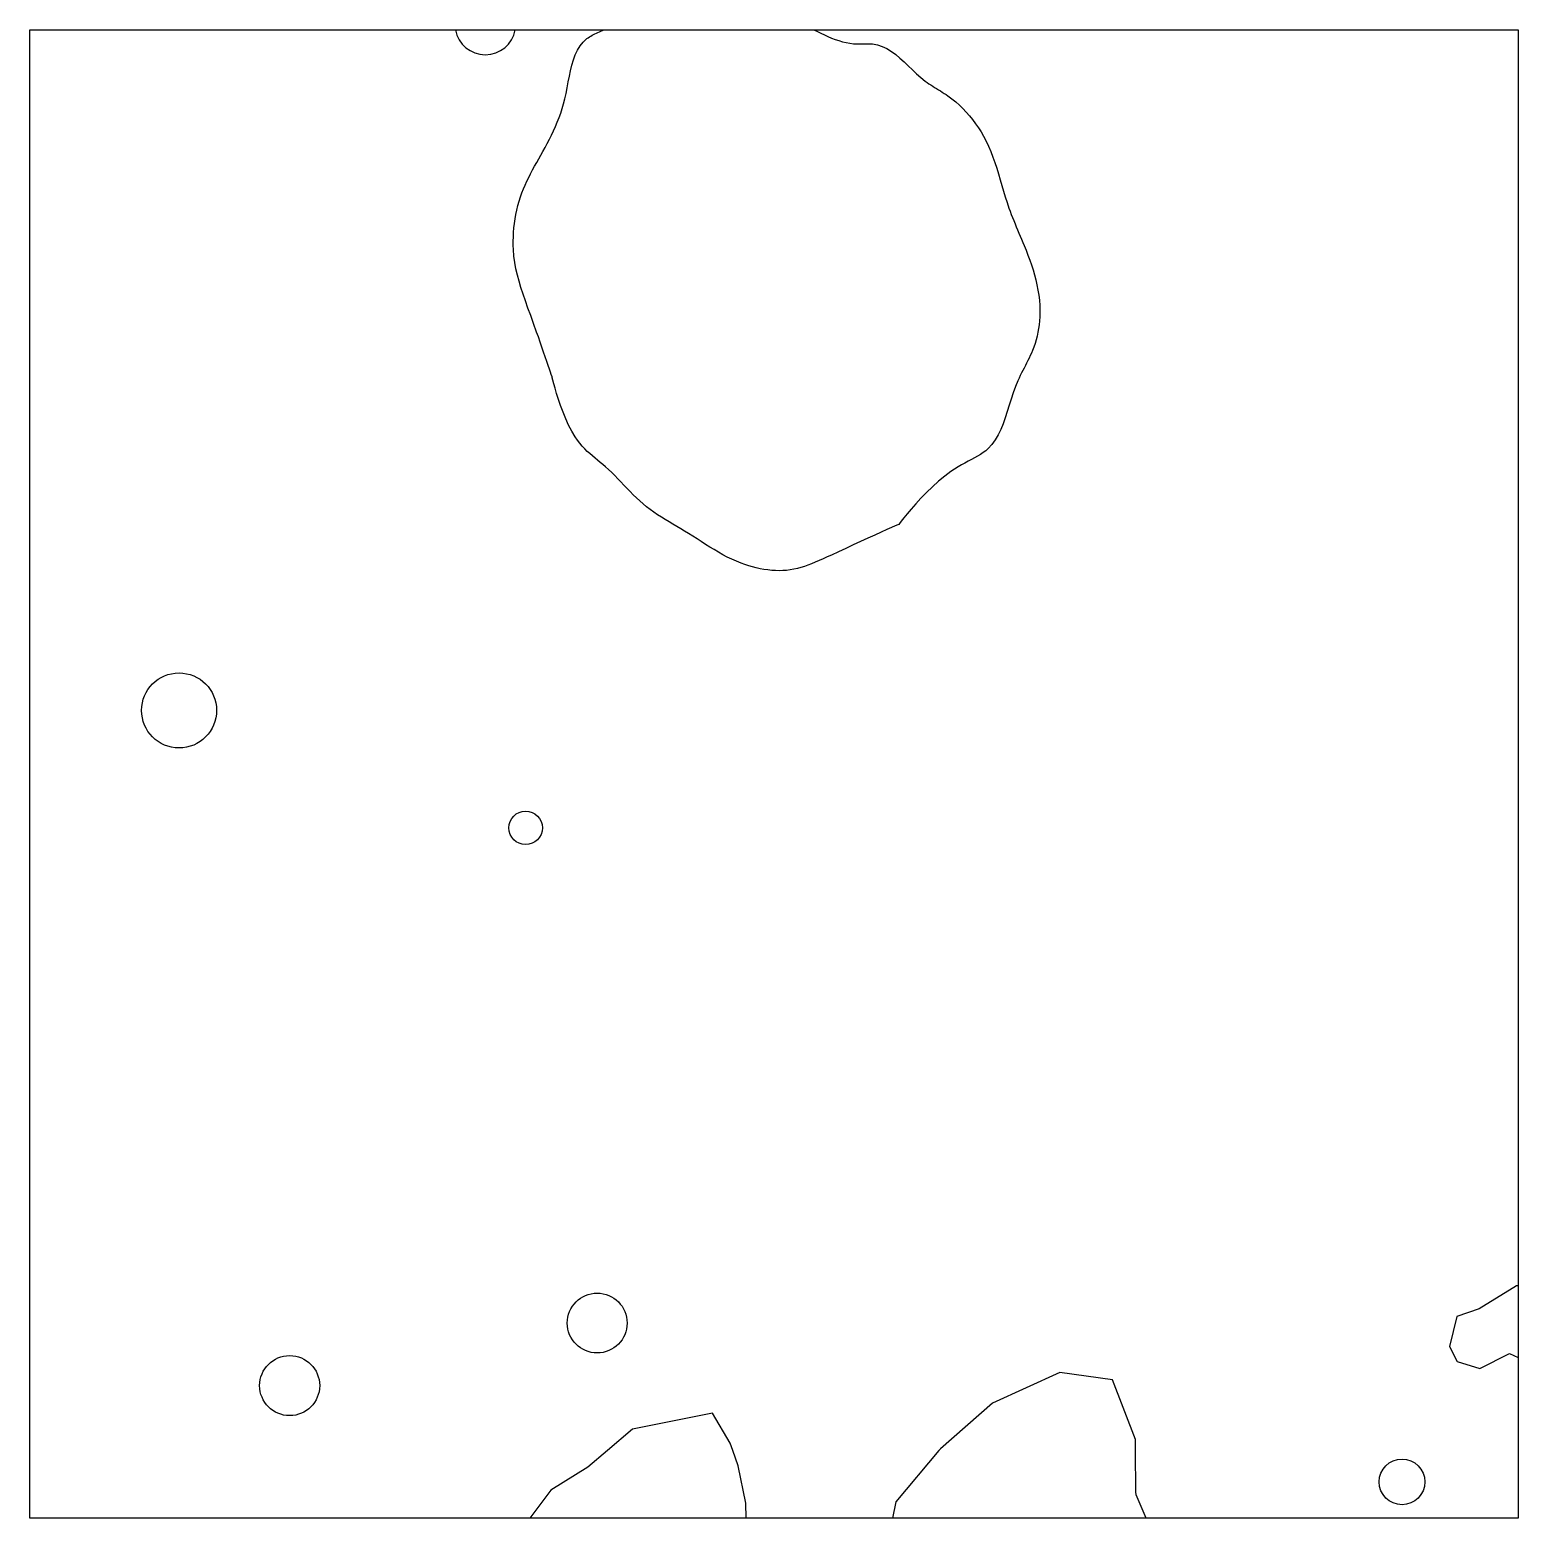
# Model space of a CAD drawing. Extents: x 33.4 to 36.18, y 25.36 to 28.13.
import ezdxf

# ---------------------------------------------------------------- set-up
doc = ezdxf.new("R2010")
doc.units = 0
for name, color, linetype in [('LAYER25', 5, 'CONTINUOUS'), ('LAYER52', 7, 'CONTINUOUS'), ('LAYER56', 7, 'CONTINUOUS'), ('LAYER57', 1, 'CONTINUOUS'), ('LAYER8', 7, 'CONTINUOUS')]:
    doc.layers.add(name, color=color, linetype=linetype)

msp = doc.modelspace()

# ---------------------------------------------------------------- linework, layer by layer
at = {"layer": 'LAYER25', "color": 5, "linetype": 'CONTINUOUS'}
for points in [[(33.4038, 25.4815), (33.4038, 28.1325)], [(33.4038, 28.1325), (36.1809, 28.1325)], [(36.1809, 28.1325), (36.1809, 25.4815)], [(33.4038, 25.3553), (33.4038, 25.4815)], [(36.1809, 25.4815), (36.1809, 25.3553)], [(36.1809, 25.3553), (33.4038, 25.3553)]]:
    msp.add_lwpolyline(points, dxfattribs=at)
at = {"layer": 'LAYER52', "color": 7, "linetype": 'CONTINUOUS'}
for points in [[(34.6773, 25.5511), (34.6773, 25.5511), (34.5286, 25.5214), (34.4816, 25.4815)], [(34.7156, 25.4815), (34.7107, 25.4951), (34.6773, 25.5511), (34.6773, 25.5511)], [(34.4816, 25.4815), (34.4453, 25.4506), (34.3757, 25.4079), (34.337, 25.3553)], [(34.7403, 25.3553), (34.7401, 25.3834), (34.7255, 25.4533), (34.7156, 25.4815)]]:
    msp.add_lwpolyline(points, dxfattribs=at)
at = {"layer": 'LAYER56', "color": 7, "linetype": 'CONTINUOUS'}
for centre, radius in [((33.6824, 26.8625), 0.07), ((33.8887, 25.6027), 0.056)]:
    msp.add_circle(centre, radius, dxfattribs=at)
at = {"layer": 'LAYER57', "color": 1, "linetype": 'CONTINUOUS'}
for points in [[(34.3088, 27.6982), (34.3072, 27.7101), (34.3063, 27.7223), (34.306, 27.7302), (34.3059, 27.7381), (34.3061, 27.7463), (34.3065, 27.7545), (34.3072, 27.7628), (34.3081, 27.7712), (34.3093, 27.7795), (34.3108, 27.7879), (34.3125, 27.7962), (34.3145, 27.8045), (34.3168, 27.8126), (34.3193, 27.8207), (34.322, 27.8282), (34.3249, 27.8355), (34.328, 27.8428), (34.3313, 27.85), (34.3348, 27.857), (34.3383, 27.864), (34.342, 27.871), (34.3458, 27.8778), (34.3496, 27.8847), (34.3534, 27.8915), (34.3572, 27.8983), (34.361, 27.9051), (34.3652, 27.9128), (34.3693, 27.9205), (34.3733, 27.9283), (34.3773, 27.9361), (34.381, 27.9441), (34.3846, 27.9521), (34.3881, 27.9602), (34.3913, 27.9685), (34.3944, 27.977), (34.3972, 27.9856), (34.3998, 27.9944), (34.4021, 28.0034), (34.4044, 28.0138), (34.4065, 28.0244), (34.4085, 28.0351), (34.4105, 28.0457), (34.4127, 28.0561), (34.4152, 28.0663), (34.4181, 28.0762), (34.4215, 28.0855), (34.4256, 28.0943), (34.4305, 28.1024), (34.4364, 28.1096), (34.4432, 28.116), (34.4455, 28.1177), (34.4479, 28.1193), (34.4504, 28.1208), (34.4529, 28.1223), (34.4555, 28.1237), (34.4582, 28.1251), (34.4609, 28.1264), (34.4637, 28.1277), (34.4665, 28.1289), (34.4693, 28.1301), (34.4722, 28.1313), (34.4751, 28.1325)], [(34.8667, 28.1325), (34.8733, 28.1293), (34.8799, 28.1261), (34.8865, 28.1229), (34.8931, 28.12), (34.8997, 28.1171), (34.9064, 28.1145), (34.9132, 28.1122), (34.92, 28.1102), (34.9268, 28.1085), (34.9338, 28.1072), (34.9408, 28.1063), (34.9479, 28.106), (34.9502, 28.106), (34.9526, 28.106), (34.955, 28.1061), (34.9573, 28.1061), (34.9597, 28.1062), (34.9621, 28.1063), (34.9644, 28.1064), (34.9668, 28.1065), (34.9691, 28.1065), (34.9714, 28.1064), (34.9737, 28.1063), (34.9759, 28.1062), (34.9854, 28.1045), (34.9944, 28.1015), (35.003, 28.0973), (35.0114, 28.0921), (35.0195, 28.0861), (35.0274, 28.0795), (35.0352, 28.0724), (35.0429, 28.0651), (35.0506, 28.0577), (35.0584, 28.0504), (35.0664, 28.0434), (35.0745, 28.0369), (35.0779, 28.0343), (35.0815, 28.0319), (35.085, 28.0295), (35.0886, 28.0272), (35.0921, 28.025), (35.0957, 28.0227), (35.0993, 28.0205), (35.1029, 28.0183), (35.1064, 28.0161), (35.11, 28.0139), (35.1135, 28.0116), (35.1169, 28.0092), (35.1242, 28.0038), (35.1313, 27.9981), (35.1382, 27.992), (35.1447, 27.9856), (35.1511, 27.9789), (35.1572, 27.972), (35.163, 27.9648), (35.1685, 27.9573), (35.1737, 27.9496), (35.1786, 27.9418), (35.1832, 27.9338), (35.1875, 27.9256), (35.1923, 27.9156), (35.1966, 27.9054), (35.2006, 27.895), (35.2043, 27.8846), (35.2078, 27.874), (35.2111, 27.8634), (35.2143, 27.8528), (35.2174, 27.8421), (35.2206, 27.8315), (35.2238, 27.8209), (35.2271, 27.8103), (35.2307, 27.7999), (35.2328, 27.794), (35.2351, 27.7881), (35.2373, 27.7823), (35.2397, 27.7765), (35.242, 27.7707), (35.2444, 27.7649), (35.2469, 27.7591), (35.2493, 27.7533), (35.2518, 27.7475), (35.2542, 27.7417), (35.2566, 27.7358), (35.259, 27.73), (35.2626, 27.721), (35.2661, 27.712), (35.2695, 27.7028), (35.2726, 27.6937), (35.2756, 27.6844), (35.2783, 27.6752), (35.2808, 27.6658), (35.2829, 27.6564), (35.2848, 27.6469), (35.2863, 27.6374), (35.2874, 27.6278), (35.2881, 27.6181), (35.2883, 27.611), (35.2883, 27.6038), (35.2881, 27.5966), (35.2876, 27.5894), (35.2868, 27.5822), (35.2859, 27.5751), (35.2846, 27.568), (35.2831, 27.561), (35.2814, 27.5541), (35.2794, 27.5472), (35.2772, 27.5405), (35.2747, 27.5339), (35.2727, 27.5292), (35.2705, 27.5245), (35.2683, 27.5198), (35.266, 27.5152), (35.2637, 27.5106), (35.2613, 27.506), (35.2589, 27.5014), (35.2565, 27.4967), (35.2541, 27.4921), (35.2518, 27.4873), (35.2495, 27.4825), (35.2473, 27.4776), (35.2428, 27.4666), (35.2387, 27.4551), (35.2348, 27.4435), (35.2311, 27.4318), (35.2275, 27.4201), (35.2237, 27.4086), (35.2197, 27.3974), (35.2153, 27.3867), (35.2105, 27.3766), (35.2051, 27.3672), (35.199, 27.3587), (35.1921, 27.3511), (35.1876, 27.3471), (35.1828, 27.3435), (35.1777, 27.34), (35.1723, 27.3368), (35.1667, 27.3337), (35.1608, 27.3305), (35.1548, 27.3274), (35.1485, 27.3241), (35.1422, 27.3207), (35.1357, 27.317), (35.129, 27.3129), (35.1223, 27.3085), (35.1108, 27.2999), (35.0993, 27.2903), (35.0879, 27.28), (35.077, 27.2694), (35.0666, 27.2586), (35.0569, 27.2482), (35.0482, 27.2383), (35.0406, 27.2294), (35.0343, 27.2217), (35.0295, 27.2157), (35.0264, 27.2115), (35.0252, 27.2096), (35.0251, 27.2095), (35.0251, 27.2095), (35.0252, 27.2095), (35.0252, 27.2095), (35.0252, 27.2095), (35.0252, 27.2095), (35.0252, 27.2095), (35.0252, 27.2096), (35.0252, 27.2096), (35.0252, 27.2096), (35.0252, 27.2096), (35.0252, 27.2096), (35.0231, 27.2089), (35.0184, 27.2069), (35.0115, 27.2039), (35.0026, 27.1999), (34.9921, 27.1952), (34.9803, 27.1898), (34.9675, 27.1839), (34.9539, 27.1777), (34.9401, 27.1713), (34.9261, 27.1648), (34.9125, 27.1585), (34.8994, 27.1524), (34.8915, 27.1488), (34.8839, 27.1453), (34.8765, 27.142), (34.8694, 27.1389), (34.8625, 27.136), (34.8557, 27.1334), (34.8491, 27.1311), (34.8425, 27.129), (34.8359, 27.1272), (34.8292, 27.1258), (34.8225, 27.1246), (34.8157, 27.1238), (34.8089, 27.1234), (34.802, 27.1232), (34.795, 27.1234), (34.788, 27.1239), (34.7808, 27.1246), (34.7736, 27.1257), (34.7665, 27.127), (34.7593, 27.1286), (34.7521, 27.1304), (34.7451, 27.1324), (34.7381, 27.1347), (34.7312, 27.1371), (34.7223, 27.1407), (34.7136, 27.1446), (34.7052, 27.1487), (34.6968, 27.1531), (34.6886, 27.1577), (34.6805, 27.1625), (34.6725, 27.1674), (34.6646, 27.1724), (34.6566, 27.1774), (34.6487, 27.1825), (34.6408, 27.1875), (34.6328, 27.1924), (34.6256, 27.1968), (34.6184, 27.2012), (34.6111, 27.2055), (34.6038, 27.2098), (34.5966, 27.2141), (34.5894, 27.2186), (34.5823, 27.2231), (34.5752, 27.2277), (34.5682, 27.2324), (34.5614, 27.2374), (34.5547, 27.2425), (34.5481, 27.2478), (34.5419, 27.2533), (34.5358, 27.259), (34.5298, 27.2648), (34.5239, 27.2707), (34.5181, 27.2767), (34.5124, 27.2828), (34.5066, 27.2888), (34.5009, 27.2948), (34.4952, 27.3006), (34.4895, 27.3064), (34.4837, 27.3119), (34.4778, 27.3173), (34.473, 27.3214), (34.4682, 27.3254), (34.4633, 27.3294), (34.4584, 27.3333), (34.4536, 27.3374), (34.4487, 27.3416), (34.4439, 27.3459), (34.4392, 27.3506), (34.4346, 27.3555), (34.43, 27.3609), (34.4256, 27.3666), (34.4213, 27.3729), (34.415, 27.3834), (34.4092, 27.3948), (34.4038, 27.4068), (34.3988, 27.419), (34.3943, 27.4312), (34.3902, 27.4429), (34.3867, 27.4538), (34.3838, 27.4636), (34.3814, 27.4719), (34.3797, 27.4785), (34.3786, 27.4828), (34.3782, 27.4847), (34.3782, 27.4848), (34.3782, 27.4848), (34.3782, 27.4848), (34.3782, 27.4847), (34.3782, 27.4847), (34.3782, 27.4847), (34.3782, 27.4846), (34.3782, 27.4846), (34.3782, 27.4846), (34.3782, 27.4846), (34.3782, 27.4846), (34.3782, 27.4847), (34.3777, 27.4861), (34.3766, 27.4892), (34.3751, 27.4936), (34.3732, 27.4993), (34.3709, 27.5061), (34.3684, 27.5138), (34.3655, 27.5222), (34.3625, 27.5311), (34.3593, 27.5404), (34.356, 27.5498), (34.3528, 27.5593), (34.3495, 27.5685), (34.3438, 27.5844), (34.3384, 27.5993), (34.3333, 27.6133), (34.3285, 27.6266), (34.3241, 27.6392), (34.3201, 27.6514), (34.3166, 27.6633), (34.3135, 27.6749), (34.3109, 27.6865), (34.3088, 27.6982)]]:
    msp.add_lwpolyline(points, dxfattribs=at)
at = {"layer": 'LAYER8', "color": 7, "linetype": 'CONTINUOUS'}
msp.add_lwpolyline([(36.1809, 25.789), (36.1776, 25.7889), (36.1079, 25.7463), (36.0662, 25.7319), (36.0526, 25.6758), (36.0669, 25.648), (36.1091, 25.6344), (36.1648, 25.6629), (36.1809, 25.655)], dxfattribs=at)
at = {"layer": 'LAYER8', "color": 1, "linetype": 'CONTINUOUS'}
for points in [[(35.4236, 25.6138), (35.3254, 25.6269), (35.2, 25.5697), (35.1028, 25.4849), (35.1, 25.4815)], [(35.4669, 25.4815), (35.4667, 25.5023), (35.4236, 25.6138)], [(35.1, 25.4815), (35.0198, 25.3861), (35.0132, 25.3553)], [(35.4865, 25.3553), (35.4681, 25.3989), (35.4677, 25.4044), (35.4669, 25.4815)]]:
    msp.add_lwpolyline(points, dxfattribs=at)
at = {"layer": 'LAYER8', "color": 7, "linetype": 'CONTINUOUS'}
for centre, radius in [((34.3289, 26.6434), 0.0313), ((34.4625, 25.7195), 0.0558), ((35.9641, 25.4231), 0.0426)]:
    msp.add_circle(centre, radius, dxfattribs=at)
msp.add_arc((34.2537, 28.1424), 0.0565, -169.8866, -10.1134, dxfattribs=at)

doc.saveas('drawing.dxf')
